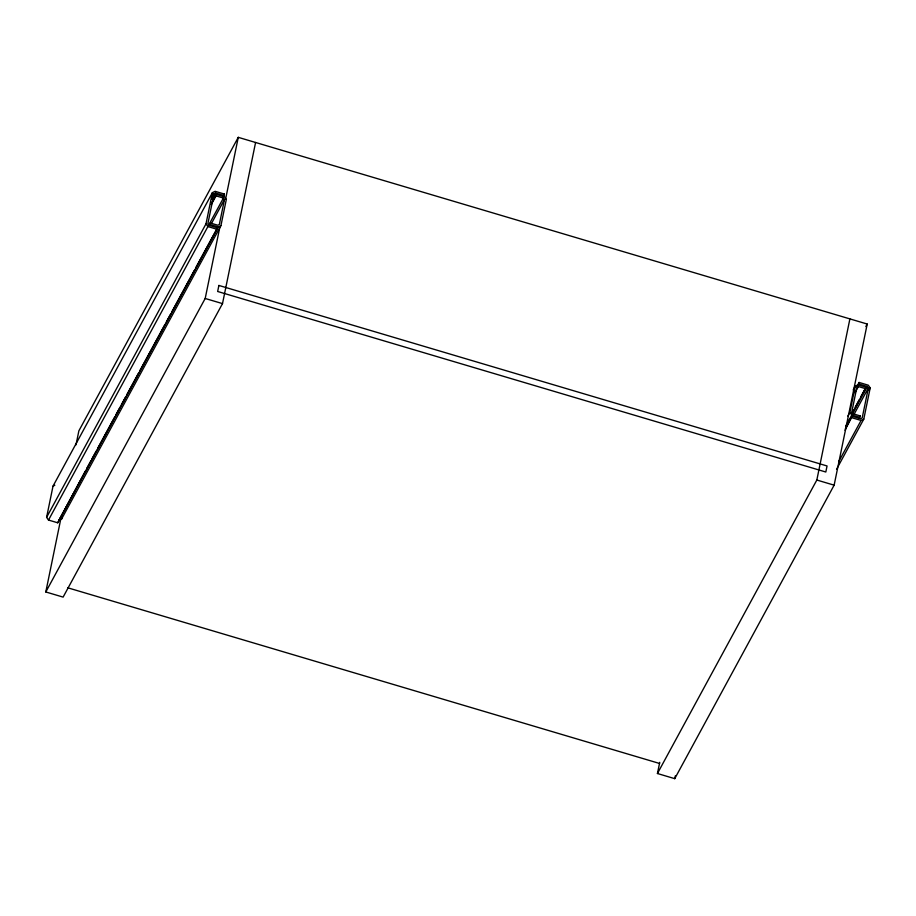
<?xml version="1.0" encoding="UTF-8"?>
<svg xmlns="http://www.w3.org/2000/svg" width="916" height="916" viewBox="0 0 916 916"><rect width="100%" height="100%" fill="white"/><g stroke="black" fill="none" stroke-linecap="round" stroke-linejoin="round"><path stroke-width="1.37" d="M214.012 193.78L207.863 223.756L208.917 225.267L217.436 227.798L217.126 229.309L57.731 522.796L48.502 520.059L46.602 517.357L53.014 486.133L212.409 192.646L215.134 191.318L224.363 194.055L224.054 195.566L215.535 193.036L214.012 193.78L212.649 196.299M57.731 522.796L85.291 471.122M255.587 142.484L222.508 303.608L63.112 597.106L45.8 591.965L60.754 519.109M76.005 444.844L78.879 430.829L238.274 137.343L867.212 324.035L834.133 485.171L674.737 778.657L657.436 773.516L659.738 762.307M212.26 201.875L216.348 194.352L224.42 196.745L226.321 199.448L220.939 225.634L218.214 226.962L58.83 520.448L61.544 519.12L62.116 516.361M46.602 517.357L205.997 223.87L212.409 192.646M211.264 204.634L216.039 195.864L223.401 198.051L224.454 199.562L219.336 224.489L217.813 225.233L210.451 223.046L210.142 224.557L218.214 226.962M216.039 195.864L216.348 194.352M45.8 591.965L205.195 298.479L219.863 227.019M225.611 198.99L238.274 137.343M674.737 778.657L675.321 775.852M657.436 773.516L816.832 480.03L849.899 318.894M847.838 416.082L849.888 412.326L855.258 386.14L857.983 384.812L866.055 387.205L852.12 413.803M845.021 430.257L852.143 416.196L860.662 418.726L862.185 417.982L868.345 388.018L867.28 386.506L858.761 383.976L857.399 386.483M858.761 383.976L859.071 382.464L868.311 385.201L870.2 387.903L863.788 419.127L836.548 469.29M865.746 388.716L858.384 386.529L856.861 387.273L851.743 412.211L852.807 413.723L860.17 415.91L859.861 417.421L851.777 415.028L849.888 412.326M212.134 199.31L215.535 193.036M223 196.562L224.363 194.055M48.502 520.059L207.898 226.561L205.997 223.87M208.413 225.634L223.401 198.051M209.088 225.565L210.451 223.046M211.516 223.389L224.454 199.562M86.654 468.614L90.741 461.08M92.104 458.572L96.191 451.05M97.554 448.542L114.58 417.181M115.943 414.673L120.03 407.151M121.393 404.643L125.481 397.12M126.843 394.613L138.419 373.293M139.782 370.774L164.983 324.367M166.346 321.86L170.433 314.337M171.796 311.829L194.272 270.438M195.635 267.93L217.436 227.798M61.544 519.12L220.939 225.634M865.849 326.543L867.212 324.035M853.22 389.907L855.258 386.14M857.033 386.231L859.071 382.464M854.983 392.804L858.384 386.529M852.43 412.292L853.792 409.784M855.155 407.276L859.242 399.754M860.605 397.246L866.055 387.205M845.651 426.306L851.777 415.028M852.292 414.101L867.28 386.506M845.995 426.272L850.082 418.738M845.331 428.745L852.143 416.196M854.033 414.353L868.345 388.018M868.837 390.411L870.2 387.903M858.807 418.417L860.17 415.91M838.587 461.847L861.074 420.455L863.788 419.127M53.014 486.133L54.823 485.251M207.898 226.561L217.126 229.309M851.834 417.707L861.074 420.455M205.195 298.479L222.508 303.608M816.832 480.03L834.133 485.171M67.841 587.82L659.577 763.475M218.89 285.449L217.653 291.483L825.82 472.015L827.056 465.969L218.89 285.449"/></g></svg>
